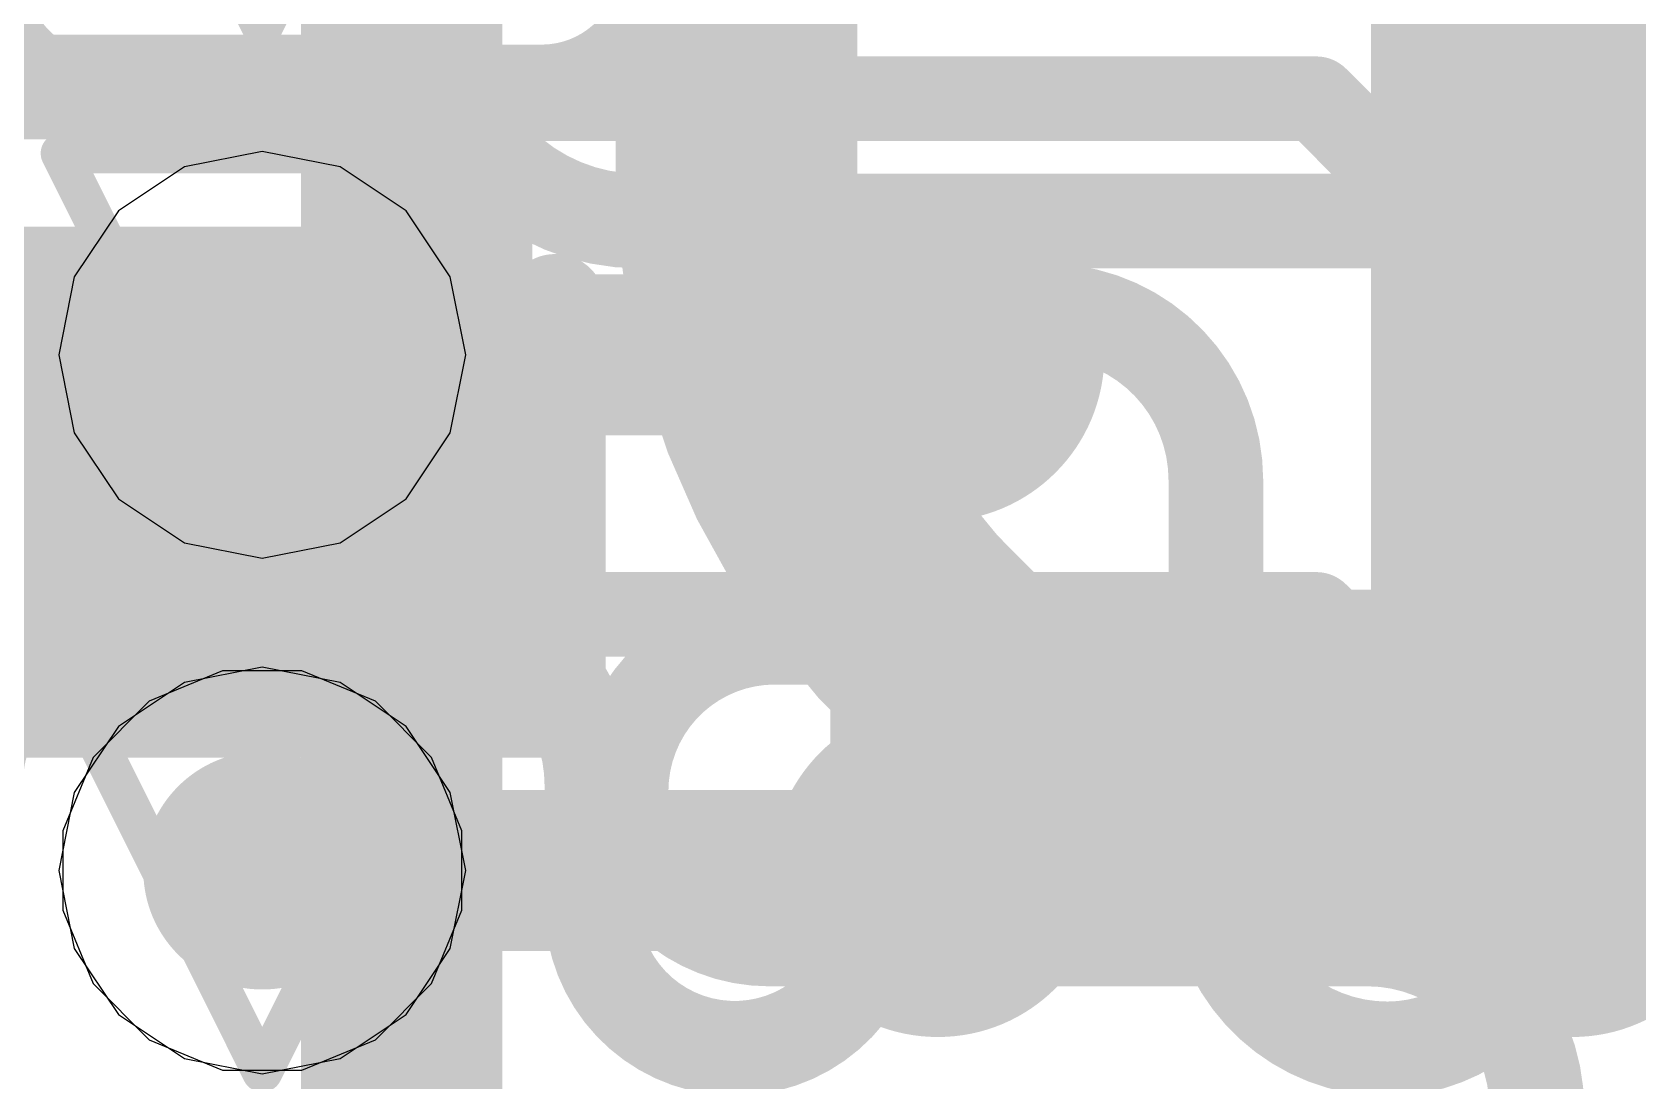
# Model space of a CAD drawing. Header units: inches. Extents: x -6 to 283, y -12 to 154.
# Drawn here: x 68.26 to 70.285, y 10.743 to 12.065 of the extents above; entities that cross this region are included whole.
import ezdxf

# ---------------------------------------------------------------- set-up
doc = ezdxf.new("R2010")
doc.units = ezdxf.units.IN
for name, color, linetype in [('Bottom Layer', 5, 'Continuous'), ('Bottom Overlay', 54, 'Continuous'), ('Bottom Paste', 16, 'Continuous'), ('Bottom Solder', 6, 'Continuous'), ('Drill Drawing', 1, 'Continuous'), ('GND-1', 16, 'Continuous'), ('GND-2', 90, 'Continuous'), ('GND-3', 216, 'Continuous'), ('GND-4', 54, 'Continuous'), ('PWR-1', 156, 'Continuous'), ('PWR-2', 130, 'Continuous'), ('Signal L1', 76, 'Continuous'), ('Signal L2', 6, 'Continuous'), ('Top Layer', 1, 'Continuous'), ('Top Overlay', 2, 'Continuous'), ('Top Paste', 8, 'Continuous'), ('Top Solder', 216, 'Continuous'), ('Via Holes', 16, 'Continuous')]:
    doc.layers.add(name, color=color, linetype=linetype)

# ---------------------------------------------------------------- blocks, each defined once
blk = doc.blocks.new('200_WFBGA__10_15__51')
at = {"layer": 'Top Layer'}
h = blk.add_hatch(color=1, dxfattribs=at)
edge = h.paths.add_edge_path()
edge.add_arc((-4.4, 2.9251), 0.16, 0, 360)
h = blk.add_hatch(color=1, dxfattribs=at)
edge = h.paths.add_edge_path()
edge.add_arc((-3.5999, 2.9251), 0.16, 0, 360)
h = blk.add_hatch(color=1, dxfattribs=at)
edge = h.paths.add_edge_path()
edge.add_arc((-4.4, 2.2751), 0.16, 0, 360)
h = blk.add_hatch(color=1, dxfattribs=at)
edge = h.paths.add_edge_path()
edge.add_arc((-3.5999, 2.2751), 0.16, 0, 360)
at = {"layer": 'Top Paste'}
h = blk.add_hatch(color=8, dxfattribs=at)
edge = h.paths.add_edge_path()
edge.add_arc((-4.4, 2.9251), 0.16, 0, 360)
h = blk.add_hatch(color=8, dxfattribs=at)
edge = h.paths.add_edge_path()
edge.add_arc((-3.5999, 2.9251), 0.16, 0, 360)
h = blk.add_hatch(color=8, dxfattribs=at)
edge = h.paths.add_edge_path()
edge.add_arc((-4.4, 2.2751), 0.16, 0, 360)
h = blk.add_hatch(color=8, dxfattribs=at)
edge = h.paths.add_edge_path()
edge.add_arc((-3.5999, 2.2751), 0.16, 0, 360)
at = {"layer": 'Top Solder'}
h = blk.add_hatch(color=216, dxfattribs=at)
edge = h.paths.add_edge_path()
edge.add_arc((-4.4, 2.9251), 0.21, 0, 360)
h = blk.add_hatch(color=216, dxfattribs=at)
edge = h.paths.add_edge_path()
edge.add_arc((-3.5999, 2.9251), 0.21, 0, 360)
h = blk.add_hatch(color=216, dxfattribs=at)
edge = h.paths.add_edge_path()
edge.add_arc((-4.4, 2.2751), 0.21, 0, 360)
h = blk.add_hatch(color=216, dxfattribs=at)
edge = h.paths.add_edge_path()
edge.add_arc((-3.5999, 2.2751), 0.21, 0, 360)
at = {"layer": 'Top Overlay'}
blk.add_lwpolyline([(-5.0762, -7.5762, 0.254, 0.254, 0), (-5.0762, 7.5762, 0.254, 0.254, 0)], format="xyseb", dxfattribs=at)
blk = doc.blocks.new('C___0402_B_257')
at = {"layer": 'Bottom Layer'}
for points in [[(-0.2413, 0.3175), (-0.2413, -0.3175), (-0.6985, -0.3175), (-0.6985, 0.3175)], [(0.6985, 0.3175), (0.6985, -0.3175), (0.2413, -0.3175), (0.2413, 0.3175)]]:
    blk.add_hatch(color=5, dxfattribs=at).paths.add_polyline_path(points)
at = {"layer": 'Bottom Paste'}
for points in [[(-0.2413, 0.3175), (-0.2413, -0.3175), (-0.6985, -0.3175), (-0.6985, 0.3175)], [(0.6985, 0.3175), (0.6985, -0.3175), (0.2413, -0.3175), (0.2413, 0.3175)]]:
    blk.add_hatch(color=16, dxfattribs=at).paths.add_polyline_path(points)
at = {"layer": 'Bottom Solder'}
for points in [[(-0.1813, 0.3775), (-0.1813, -0.3775), (-0.7585, -0.3775), (-0.7585, 0.3775)], [(0.7585, 0.3775), (0.7585, -0.3775), (0.1813, -0.3775), (0.1813, 0.3775)]]:
    blk.add_hatch(color=6, dxfattribs=at).paths.add_polyline_path(points)
at = {"layer": 'Bottom Overlay'}
for points in [[(-0.7874, -0.4064, 0.127, 0.127, 0), (-0.7874, 0.4064, 0.127, 0.127, 0)], [(-0.7874, 0.4064, 0.127, 0.127, 0), (-0.2794, 0.4064, 0.127, 0.127, 0)], [(0.2794, 0.4064, 0.127, 0.127, 0), (0.7874, 0.4064, 0.127, 0.127, 0)], [(0.7874, -0.4064, 0.127, 0.127, 0), (0.7874, 0.4064, 0.127, 0.127, 0)], [(-0.7874, -0.4064, 0.127, 0.127, 0), (-0.2794, -0.4064, 0.127, 0.127, 0)], [(0.2794, -0.4064, 0.127, 0.127, 0), (0.7874, -0.4064, 0.127, 0.127, 0)]]:
    blk.add_lwpolyline(points, format="xyseb", dxfattribs=at)
for points in [[(-0.8191, 0.4064, 0.0635, 0.0635, 1), (-0.7556, 0.4064, 0.0635, 0.0635, 1)], [(-0.8191, 0.4064, 0.0635, 0.0635, 1), (-0.7556, 0.4064, 0.0635, 0.0635, 1)], [(-0.3112, 0.4064, 0.0635, 0.0635, 1), (-0.2477, 0.4064, 0.0635, 0.0635, 1)], [(0.2477, 0.4064, 0.0635, 0.0635, 1), (0.3111, 0.4064, 0.0635, 0.0635, 1)], [(0.7556, 0.4064, 0.0635, 0.0635, 1), (0.8191, 0.4064, 0.0635, 0.0635, 1)], [(0.7556, 0.4064, 0.0635, 0.0635, 1), (0.8191, 0.4064, 0.0635, 0.0635, 1)], [(-0.8191, -0.4064, 0.0635, 0.0635, 1), (-0.7556, -0.4064, 0.0635, 0.0635, 1)], [(-0.8191, -0.4064, 0.0635, 0.0635, 1), (-0.7556, -0.4064, 0.0635, 0.0635, 1)], [(-0.3112, -0.4064, 0.0635, 0.0635, 1), (-0.2477, -0.4064, 0.0635, 0.0635, 1)], [(0.2477, -0.4064, 0.0635, 0.0635, 1), (0.3111, -0.4064, 0.0635, 0.0635, 1)], [(0.7556, -0.4064, 0.0635, 0.0635, 1), (0.8191, -0.4064, 0.0635, 0.0635, 1)], [(0.7556, -0.4064, 0.0635, 0.0635, 1), (0.8191, -0.4064, 0.0635, 0.0635, 1)]]:
    blk.add_lwpolyline(points, format="xyseb", close=True, dxfattribs=at)
blk = doc.blocks.new('C___0402_B_261')
at = {"layer": 'Bottom Layer'}
for points in [[(-0.2413, 0.3175), (-0.2413, -0.3175), (-0.6985, -0.3175), (-0.6985, 0.3175)], [(0.6985, 0.3175), (0.6985, -0.3175), (0.2413, -0.3175), (0.2413, 0.3175)]]:
    blk.add_hatch(color=5, dxfattribs=at).paths.add_polyline_path(points)
at = {"layer": 'Bottom Paste'}
for points in [[(-0.2413, 0.3175), (-0.2413, -0.3175), (-0.6985, -0.3175), (-0.6985, 0.3175)], [(0.6985, 0.3175), (0.6985, -0.3175), (0.2413, -0.3175), (0.2413, 0.3175)]]:
    blk.add_hatch(color=16, dxfattribs=at).paths.add_polyline_path(points)
at = {"layer": 'Bottom Solder'}
for points in [[(-0.1813, 0.3775), (-0.1813, -0.3775), (-0.7585, -0.3775), (-0.7585, 0.3775)], [(0.7585, 0.3775), (0.7585, -0.3775), (0.1813, -0.3775), (0.1813, 0.3775)]]:
    blk.add_hatch(color=6, dxfattribs=at).paths.add_polyline_path(points)
at = {"layer": 'Bottom Overlay'}
for points in [[(-0.7874, 0.4064, 0.127, 0.127, 0), (-0.7874, -0.4064, 0.127, 0.127, 0)], [(-0.2794, 0.4064, 0.127, 0.127, 0), (-0.7874, 0.4064, 0.127, 0.127, 0)], [(0.7874, 0.4064, 0.127, 0.127, 0), (0.2794, 0.4064, 0.127, 0.127, 0)], [(0.7874, 0.4064, 0.127, 0.127, 0), (0.7874, -0.4064, 0.127, 0.127, 0)], [(-0.7874, -0.4064, 0.127, 0.127, 0), (-0.2794, -0.4064, 0.127, 0.127, 0)], [(0.2794, -0.4064, 0.127, 0.127, 0), (0.7874, -0.4064, 0.127, 0.127, 0)]]:
    blk.add_lwpolyline(points, format="xyseb", dxfattribs=at)
for points in [[(-0.8191, 0.4064, 0.0635, 0.0635, 1), (-0.7556, 0.4064, 0.0635, 0.0635, 1)], [(-0.8191, 0.4064, 0.0635, 0.0635, 1), (-0.7556, 0.4064, 0.0635, 0.0635, 1)], [(-0.3112, 0.4064, 0.0635, 0.0635, 1), (-0.2477, 0.4064, 0.0635, 0.0635, 1)], [(0.2477, 0.4064, 0.0635, 0.0635, 1), (0.3111, 0.4064, 0.0635, 0.0635, 1)], [(0.7557, 0.4064, 0.0635, 0.0635, 1), (0.8192, 0.4064, 0.0635, 0.0635, 1)], [(0.7557, 0.4064, 0.0635, 0.0635, 1), (0.8192, 0.4064, 0.0635, 0.0635, 1)], [(-0.8191, -0.4064, 0.0635, 0.0635, 1), (-0.7556, -0.4064, 0.0635, 0.0635, 1)], [(-0.8191, -0.4064, 0.0635, 0.0635, 1), (-0.7556, -0.4064, 0.0635, 0.0635, 1)], [(-0.3111, -0.4064, 0.0635, 0.0635, 1), (-0.2477, -0.4064, 0.0635, 0.0635, 1)], [(0.2477, -0.4064, 0.0635, 0.0635, 1), (0.3111, -0.4064, 0.0635, 0.0635, 1)], [(0.7556, -0.4064, 0.0635, 0.0635, 1), (0.8191, -0.4064, 0.0635, 0.0635, 1)], [(0.7556, -0.4064, 0.0635, 0.0635, 1), (0.8191, -0.4064, 0.0635, 0.0635, 1)]]:
    blk.add_lwpolyline(points, format="xyseb", close=True, dxfattribs=at)

msp = doc.modelspace()

# ---------------------------------------------------------------- hatches: boundary and pattern name
at = {"layer": 'Bottom Layer'}
h = msp.add_hatch(color=5, dxfattribs=at)
edge = h.paths.add_edge_path()
edge.add_arc((68.5498, 11.6582), 0.15, 0, 360)
h = msp.add_hatch(color=5, dxfattribs=at)
edge = h.paths.add_edge_path()
edge.add_arc((68.5498, 11.0082), 0.15, 0, 360)
at = {"layer": 'GND-1'}
h = msp.add_hatch(color=16, dxfattribs=at)
edge = h.paths.add_edge_path()
edge.add_arc((68.5498, 11.6582), 0.15, 0, 360)
h = msp.add_hatch(color=16, dxfattribs=at)
edge = h.paths.add_edge_path()
edge.add_arc((68.5498, 11.0082), 0.15, 0, 360)
at = {"layer": 'GND-2'}
h = msp.add_hatch(color=90, dxfattribs=at)
edge = h.paths.add_edge_path()
edge.add_arc((68.5498, 11.6582), 0.15, 0, 360)
h = msp.add_hatch(color=90, dxfattribs=at)
edge = h.paths.add_edge_path()
edge.add_arc((68.5498, 11.0082), 0.15, 0, 360)
at = {"layer": 'GND-3'}
h = msp.add_hatch(color=216, dxfattribs=at)
edge = h.paths.add_edge_path()
edge.add_arc((68.5498, 11.6582), 0.15, 0, 360)
h = msp.add_hatch(color=216, dxfattribs=at)
edge = h.paths.add_edge_path()
edge.add_arc((68.5498, 11.0082), 0.15, 0, 360)
at = {"layer": 'GND-4'}
h = msp.add_hatch(color=54, dxfattribs=at)
edge = h.paths.add_edge_path()
edge.add_arc((68.5498, 11.6582), 0.15, 0, 360)
h = msp.add_hatch(color=54, dxfattribs=at)
edge = h.paths.add_edge_path()
edge.add_arc((68.5498, 11.0082), 0.15, 0, 360)
at = {"layer": 'PWR-1'}
h = msp.add_hatch(color=156, dxfattribs=at)
edge = h.paths.add_edge_path()
edge.add_arc((68.5498, 11.6582), 0.15, 0, 360)
h = msp.add_hatch(color=156, dxfattribs=at)
edge = h.paths.add_edge_path()
edge.add_arc((68.5498, 11.0082), 0.15, 0, 360)
at = {"layer": 'PWR-2'}
h = msp.add_hatch(color=130, dxfattribs=at)
edge = h.paths.add_edge_path()
edge.add_arc((68.5498, 11.6582), 0.15, 0, 360)
h = msp.add_hatch(color=130, dxfattribs=at)
edge = h.paths.add_edge_path()
edge.add_arc((68.5498, 11.0082), 0.15, 0, 360)
at = {"layer": 'Signal L1'}
h = msp.add_hatch(color=76, dxfattribs=at)
edge = h.paths.add_edge_path()
edge.add_arc((68.5498, 11.6582), 0.15, 0, 360)
h = msp.add_hatch(color=76, dxfattribs=at)
edge = h.paths.add_edge_path()
edge.add_arc((68.5498, 11.0082), 0.15, 0, 360)
at = {"layer": 'Signal L2'}
h = msp.add_hatch(color=6, dxfattribs=at)
edge = h.paths.add_edge_path()
edge.add_arc((68.5498, 11.6582), 0.15, 0, 360)
h = msp.add_hatch(color=6, dxfattribs=at)
edge = h.paths.add_edge_path()
edge.add_arc((68.5498, 11.0082), 0.15, 0, 360)
at = {"layer": 'Top Layer'}
h = msp.add_hatch(color=1, dxfattribs=at)
edge = h.paths.add_edge_path()
edge.add_arc((68.5498, 11.6582), 0.15, 0, 360)
h = msp.add_hatch(color=1, dxfattribs=at)
edge = h.paths.add_edge_path()
edge.add_arc((68.5498, 11.0082), 0.15, 0, 360)
at = {"layer": 'Via Holes'}
h = msp.add_hatch(color=7, dxfattribs=at)
edge = h.paths.add_edge_path()
edge.add_arc((68.5498, 11.6582), 0.075, 0, 360)
h = msp.add_hatch(color=7, dxfattribs=at)
edge = h.paths.add_edge_path()
edge.add_arc((68.5498, 11.0082), 0.075, 0, 360)

# ---------------------------------------------------------------- linework, layer by layer
at = {"layer": 'Bottom Layer'}
for points in [[(69.1479, 11.89, 0.3048, 0.3048, 0), (69.1479, 12.434, 0.3048, 0.3048, 0)], [(69.6774, 11.1109, 0.3048, 0.3048, -0.307661), (69.1478, 11.89, 0.3048, 0.3048, 0)], [(69.6774, 11.1109, 0.3048, 0.3048, 0), (70.8094, 11.1109, 0.3048, 0.3048, 0)], [(68.2897, 10.6687, 0.1067, 0.1067, -0.198912), (68.0202, 10.7803, 0.1067, 0.1067, 0)]]:
    msp.add_lwpolyline(points, format="xyseb", dxfattribs=at)
for points in [[(69.0716, 11.89, 0.1524, 0.1524, 1), (69.224, 11.89, 0.1524, 0.1524, 1)], [(69.0717, 11.89, 0.1524, 0.1524, 1), (69.2241, 11.89, 0.1524, 0.1524, 1)], [(69.6012, 11.1109, 0.1524, 0.1524, 1), (69.7536, 11.1109, 0.1524, 0.1524, 1)], [(69.6012, 11.1109, 0.1524, 0.1524, 1), (69.7536, 11.1109, 0.1524, 0.1524, 1)]]:
    msp.add_lwpolyline(points, format="xyseb", close=True, dxfattribs=at)
at = {"layer": 'Drill Drawing'}
for points in [[(68.2958, 12.5787, 0.0508, 0.0508, 0), (68.5498, 12.0707, 0.0508, 0.0508, 0)], [(68.5498, 12.0707, 0.0508, 0.0508, 0), (68.8038, 12.5787, 0.0508, 0.0508, 0)], [(68.2958, 11.9122, 0.0508, 0.0508, 0), (68.8038, 11.9122, 0.0508, 0.0508, 0)], [(68.2958, 11.9122, 0.0508, 0.0508, 0), (68.5498, 11.4042, 0.0508, 0.0508, 0)], [(68.5498, 11.4042, 0.0508, 0.0508, 0), (68.8038, 11.9122, 0.0508, 0.0508, 0)], [(68.2958, 11.2622, 0.0508, 0.0508, 0), (68.8038, 11.2622, 0.0508, 0.0508, 0)], [(68.2958, 11.2622, 0.0508, 0.0508, 0), (68.5498, 10.7542, 0.0508, 0.0508, 0)], [(68.5498, 10.7542, 0.0508, 0.0508, 0), (68.8038, 11.2622, 0.0508, 0.0508, 0)]]:
    msp.add_lwpolyline(points, format="xyseb", dxfattribs=at)
for points in [[(68.5371, 12.0707, 0.0254, 0.0254, 1), (68.5625, 12.0707, 0.0254, 0.0254, 1)], [(68.5371, 12.0707, 0.0254, 0.0254, 1), (68.5625, 12.0707, 0.0254, 0.0254, 1)], [(68.2831, 11.9122, 0.0254, 0.0254, 1), (68.3085, 11.9122, 0.0254, 0.0254, 1)], [(68.2831, 11.9122, 0.0254, 0.0254, 1), (68.3085, 11.9122, 0.0254, 0.0254, 1)], [(68.7911, 11.9122, 0.0254, 0.0254, 1), (68.8165, 11.9122, 0.0254, 0.0254, 1)], [(68.7911, 11.9122, 0.0254, 0.0254, 1), (68.8165, 11.9122, 0.0254, 0.0254, 1)], [(68.5371, 11.4042, 0.0254, 0.0254, 1), (68.5625, 11.4042, 0.0254, 0.0254, 1)], [(68.5371, 11.4042, 0.0254, 0.0254, 1), (68.5625, 11.4042, 0.0254, 0.0254, 1)], [(68.2831, 11.2622, 0.0254, 0.0254, 1), (68.3085, 11.2622, 0.0254, 0.0254, 1)], [(68.2831, 11.2622, 0.0254, 0.0254, 1), (68.3085, 11.2622, 0.0254, 0.0254, 1)], [(68.7911, 11.2622, 0.0254, 0.0254, 1), (68.8165, 11.2622, 0.0254, 0.0254, 1)], [(68.7911, 11.2622, 0.0254, 0.0254, 1), (68.8165, 11.2622, 0.0254, 0.0254, 1)], [(68.5371, 10.7542, 0.0254, 0.0254, 1), (68.5625, 10.7542, 0.0254, 0.0254, 1)], [(68.5371, 10.7542, 0.0254, 0.0254, 1), (68.5625, 10.7542, 0.0254, 0.0254, 1)]]:
    msp.add_lwpolyline(points, format="xyseb", close=True, dxfattribs=at)
at = {"layer": 'GND-1'}
for p, q in [((68.4998, 11.2598), (68.4073, 11.2215)), ((68.5999, 11.2598), (68.4998, 11.2598)), ((68.6924, 11.2215), (68.5999, 11.2598)), ((68.4073, 11.2215), (68.3365, 11.1507)), ((68.7631, 11.1507), (68.6924, 11.2215)), ((68.3365, 11.1507), (68.2982, 11.0583)), ((68.8014, 11.0583), (68.7631, 11.1507)), ((68.2982, 11.0583), (68.2982, 10.9582)), ((68.8014, 10.9582), (68.8014, 11.0583)), ((68.2982, 10.9582), (68.3365, 10.8657)), ((68.7631, 10.8657), (68.8014, 10.9582)), ((68.3365, 10.8657), (68.4073, 10.7949)), ((68.6924, 10.7949), (68.7631, 10.8657)), ((68.4073, 10.7949), (68.4998, 10.7566)), ((68.5999, 10.7566), (68.6924, 10.7949)), ((68.4998, 10.7566), (68.5999, 10.7566))]:
    msp.add_line(p, q, dxfattribs=at)
at = {"layer": 'GND-2'}
for p, q in [((68.4998, 11.2598), (68.4073, 11.2215)), ((68.5999, 11.2598), (68.4998, 11.2598)), ((68.6924, 11.2215), (68.5999, 11.2598)), ((68.4073, 11.2215), (68.3365, 11.1507)), ((68.7631, 11.1507), (68.6924, 11.2215)), ((68.3365, 11.1507), (68.2982, 11.0583)), ((68.8014, 11.0583), (68.7631, 11.1507)), ((68.2982, 11.0583), (68.2982, 10.9582)), ((68.8014, 10.9582), (68.8014, 11.0583)), ((68.2982, 10.9582), (68.3365, 10.8657)), ((68.7631, 10.8657), (68.8014, 10.9582)), ((68.3365, 10.8657), (68.4073, 10.7949)), ((68.6924, 10.7949), (68.7631, 10.8657)), ((68.4073, 10.7949), (68.4998, 10.7566)), ((68.5999, 10.7566), (68.6924, 10.7949)), ((68.4998, 10.7566), (68.5999, 10.7566))]:
    msp.add_line(p, q, dxfattribs=at)
at = {"layer": 'GND-3'}
for p, q in [((68.4998, 11.2598), (68.4073, 11.2215)), ((68.5999, 11.2598), (68.4998, 11.2598)), ((68.6924, 11.2215), (68.5999, 11.2598)), ((68.4073, 11.2215), (68.3365, 11.1507)), ((68.7631, 11.1507), (68.6924, 11.2215)), ((68.3365, 11.1507), (68.2982, 11.0583)), ((68.8014, 11.0583), (68.7631, 11.1507)), ((68.2982, 11.0583), (68.2982, 10.9582)), ((68.8014, 10.9582), (68.8014, 11.0583)), ((68.2982, 10.9582), (68.3365, 10.8657)), ((68.7631, 10.8657), (68.8014, 10.9582)), ((68.3365, 10.8657), (68.4073, 10.7949)), ((68.6924, 10.7949), (68.7631, 10.8657)), ((68.4073, 10.7949), (68.4998, 10.7566)), ((68.5999, 10.7566), (68.6924, 10.7949)), ((68.4998, 10.7566), (68.5999, 10.7566))]:
    msp.add_line(p, q, dxfattribs=at)
at = {"layer": 'GND-4'}
for p, q in [((68.4998, 11.2598), (68.4073, 11.2215)), ((68.5999, 11.2598), (68.4998, 11.2598)), ((68.6924, 11.2215), (68.5999, 11.2598)), ((68.4073, 11.2215), (68.3365, 11.1507)), ((68.7631, 11.1507), (68.6924, 11.2215)), ((68.3365, 11.1507), (68.2982, 11.0583)), ((68.8014, 11.0583), (68.7631, 11.1507)), ((68.2982, 11.0583), (68.2982, 10.9582)), ((68.8014, 10.9582), (68.8014, 11.0583)), ((68.2982, 10.9582), (68.3365, 10.8657)), ((68.7631, 10.8657), (68.8014, 10.9582)), ((68.3365, 10.8657), (68.4073, 10.7949)), ((68.6924, 10.7949), (68.7631, 10.8657)), ((68.4073, 10.7949), (68.4998, 10.7566)), ((68.5999, 10.7566), (68.6924, 10.7949)), ((68.4998, 10.7566), (68.5999, 10.7566))]:
    msp.add_line(p, q, dxfattribs=at)
at = {"layer": 'PWR-1'}
for p, q in [((68.5498, 11.9147), (68.4517, 11.8952)), ((68.648, 11.8952), (68.5498, 11.9147)), ((68.4517, 11.8952), (68.3685, 11.8396)), ((68.7312, 11.8396), (68.648, 11.8952)), ((68.3685, 11.8396), (68.3128, 11.7564)), ((68.7868, 11.7564), (68.7312, 11.8396)), ((68.3128, 11.7564), (68.2933, 11.6582)), ((68.8064, 11.6582), (68.7868, 11.7564)), ((68.2933, 11.6582), (68.3128, 11.56)), ((68.7868, 11.56), (68.8064, 11.6582)), ((68.3128, 11.56), (68.3685, 11.4768)), ((68.7312, 11.4768), (68.7868, 11.56)), ((68.3685, 11.4768), (68.4517, 11.4212)), ((68.648, 11.4212), (68.7312, 11.4768)), ((68.4517, 11.4212), (68.5498, 11.4017)), ((68.5498, 11.4017), (68.648, 11.4212))]:
    msp.add_line(p, q, dxfattribs=at)
at = {"layer": 'PWR-2'}
for p, q in [((68.5498, 11.9147), (68.4517, 11.8952)), ((68.648, 11.8952), (68.5498, 11.9147)), ((68.4517, 11.8952), (68.3685, 11.8396)), ((68.7312, 11.8396), (68.648, 11.8952)), ((68.3685, 11.8396), (68.3128, 11.7564)), ((68.7868, 11.7564), (68.7312, 11.8396)), ((68.3128, 11.7564), (68.2933, 11.6582)), ((68.8064, 11.6582), (68.7868, 11.7564)), ((68.2933, 11.6582), (68.3128, 11.56)), ((68.7868, 11.56), (68.8064, 11.6582)), ((68.3128, 11.56), (68.3685, 11.4768)), ((68.7312, 11.4768), (68.7868, 11.56)), ((68.3685, 11.4768), (68.4517, 11.4212)), ((68.648, 11.4212), (68.7312, 11.4768)), ((68.4517, 11.4212), (68.5498, 11.4017)), ((68.5498, 11.4017), (68.648, 11.4212)), ((68.5498, 11.2647), (68.4517, 11.2452)), ((68.648, 11.2452), (68.5498, 11.2647)), ((68.4517, 11.2452), (68.3685, 11.1896)), ((68.7312, 11.1896), (68.648, 11.2452)), ((68.3685, 11.1896), (68.3128, 11.1064)), ((68.7868, 11.1064), (68.7312, 11.1896)), ((68.3128, 11.1064), (68.2933, 11.0082)), ((68.8064, 11.0082), (68.7868, 11.1064)), ((68.2933, 11.0082), (68.3128, 10.91)), ((68.7868, 10.91), (68.8064, 11.0082)), ((68.3128, 10.91), (68.3685, 10.8268)), ((68.7312, 10.8268), (68.7868, 10.91)), ((68.3685, 10.8268), (68.4517, 10.7712)), ((68.648, 10.7712), (68.7312, 10.8268)), ((68.4517, 10.7712), (68.5498, 10.7517)), ((68.5498, 10.7517), (68.648, 10.7712))]:
    msp.add_line(p, q, dxfattribs=at)
at = {"layer": 'Signal L1'}
for points in [[(69.8847, 12.1827, 0.1194, 0.1194, -0.414095), (70.1668, 11.9012, 0.1194, 0.1194, 0)], [(68.2392, 11.9895, 0.1194, 0.1194, -0.414214), (68.0597, 12.169, 0.1194, 0.1194, 0)], [(69.0593, 12.1467, 0.1194, 0.1194, -0.414214), (68.9021, 11.9895, 0.1194, 0.1194, 0)], [(68.2392, 11.9895, 0.1194, 0.1194, 0), (68.9021, 11.9895, 0.1194, 0.1194, 0)], [(70.1668, 11.9012, 0.1194, 0.1194, 0), (70.1668, 11.8997, 0.1194, 0.1194, 0)], [(70.1668, 10.9814, 0.1194, 0.1194, 0), (70.1668, 11.8997, 0.1194, 0.1194, 0)], [(69.3257, 11.4988, 0.1194, 0.1194, -1.003106), (69.7524, 11.5001, 0.1194, 0.1194, 0)], [(69.3257, 10.9647, 0.1194, 0.1194, 0), (69.3257, 11.4988, 0.1194, 0.1194, 0)], [(69.7524, 10.9996, 0.1194, 0.1194, 0), (69.7524, 11.5001, 0.1194, 0.1194, 0)], [(68.1878, 11.1118, 0.1194, 0.1194, -0.414214), (68.4093, 11.3333, 0.1194, 0.1194, 0)], [(68.4093, 11.3333, 0.1194, 0.1194, 0), (68.7479, 11.3333, 0.1194, 0.1194, 0)], [(68.7479, 11.3333, 0.1194, 0.1194, -0.414214), (68.9655, 11.1157, 0.1194, 0.1194, 0)], [(68.9655, 10.9651, 0.1194, 0.1194, 0), (68.9655, 11.1157, 0.1194, 0.1194, 0)], [(69.9687, 10.7833, 0.1194, 0.1194, -0.414214), (69.7524, 10.9996, 0.1194, 0.1194, 0)], [(70.1668, 10.9814, 0.1194, 0.1194, -0.414214), (69.9687, 10.7833, 0.1194, 0.1194, 0)], [(69.3257, 10.964, 0.1194, 0.1194, -1.002203), (68.9655, 10.9651, 0.1194, 0.1194, 0)], [(69.3257, 10.964, 0.1194, 0.1194, 0), (69.3257, 10.9647, 0.1194, 0.1194, 0)]]:
    msp.add_lwpolyline(points, format="xyseb", dxfattribs=at)
for points in [[(68.2094, 11.9895, 0.0597, 0.0597, 1), (68.2691, 11.9895, 0.0597, 0.0597, 1)], [(68.2094, 11.9895, 0.0597, 0.0597, 1), (68.2691, 11.9895, 0.0597, 0.0597, 1)], [(68.8723, 11.9895, 0.0597, 0.0597, 1), (68.9319, 11.9895, 0.0597, 0.0597, 1)], [(68.8723, 11.9895, 0.0597, 0.0597, 1), (68.9319, 11.9895, 0.0597, 0.0597, 1)], [(70.1369, 11.9012, 0.0597, 0.0597, 1), (70.1966, 11.9012, 0.0597, 0.0597, 1)], [(70.1369, 11.9012, 0.0597, 0.0597, 1), (70.1966, 11.9012, 0.0597, 0.0597, 1)], [(70.1369, 11.8997, 0.0597, 0.0597, 1), (70.1966, 11.8997, 0.0597, 0.0597, 1)], [(70.1369, 11.8997, 0.0597, 0.0597, 1), (70.1966, 11.8997, 0.0597, 0.0597, 1)], [(69.2958, 11.4988, 0.0597, 0.0597, 1), (69.3555, 11.4988, 0.0597, 0.0597, 1)], [(69.2958, 11.4988, 0.0597, 0.0597, 1), (69.3555, 11.4988, 0.0597, 0.0597, 1)], [(69.7226, 11.5001, 0.0597, 0.0597, 1), (69.7823, 11.5001, 0.0597, 0.0597, 1)], [(69.7226, 11.5001, 0.0597, 0.0597, 1), (69.7823, 11.5001, 0.0597, 0.0597, 1)], [(68.3794, 11.3333, 0.0597, 0.0597, 1), (68.4391, 11.3333, 0.0597, 0.0597, 1)], [(68.3794, 11.3333, 0.0597, 0.0597, 1), (68.4391, 11.3333, 0.0597, 0.0597, 1)], [(68.7181, 11.3333, 0.0597, 0.0597, 1), (68.7778, 11.3333, 0.0597, 0.0597, 1)], [(68.7181, 11.3333, 0.0597, 0.0597, 1), (68.7778, 11.3333, 0.0597, 0.0597, 1)], [(68.9357, 11.1157, 0.0597, 0.0597, 1), (68.9954, 11.1157, 0.0597, 0.0597, 1)], [(68.9357, 11.1157, 0.0597, 0.0597, 1), (68.9954, 11.1157, 0.0597, 0.0597, 1)], [(69.7226, 10.9996, 0.0597, 0.0597, 1), (69.7823, 10.9996, 0.0597, 0.0597, 1)], [(69.7226, 10.9996, 0.0597, 0.0597, 1), (69.7823, 10.9996, 0.0597, 0.0597, 1)], [(70.1369, 10.9814, 0.0597, 0.0597, 1), (70.1966, 10.9814, 0.0597, 0.0597, 1)], [(70.1369, 10.9814, 0.0597, 0.0597, 1), (70.1966, 10.9814, 0.0597, 0.0597, 1)], [(68.9357, 10.9651, 0.0597, 0.0597, 1), (68.9954, 10.9651, 0.0597, 0.0597, 1)], [(68.9357, 10.9651, 0.0597, 0.0597, 1), (68.9954, 10.9651, 0.0597, 0.0597, 1)], [(69.2958, 10.9647, 0.0597, 0.0597, 1), (69.3555, 10.9647, 0.0597, 0.0597, 1)], [(69.2958, 10.9647, 0.0597, 0.0597, 1), (69.3555, 10.9647, 0.0597, 0.0597, 1)], [(69.2958, 10.964, 0.0597, 0.0597, 1), (69.3555, 10.964, 0.0597, 0.0597, 1)], [(69.2958, 10.964, 0.0597, 0.0597, 1), (69.3555, 10.964, 0.0597, 0.0597, 1)], [(69.9389, 10.7833, 0.0597, 0.0597, 1), (69.9985, 10.7833, 0.0597, 0.0597, 1)], [(69.9389, 10.7833, 0.0597, 0.0597, 1), (69.9985, 10.7833, 0.0597, 0.0597, 1)]]:
    msp.add_lwpolyline(points, format="xyseb", close=True, dxfattribs=at)
at = {"layer": 'Signal L2'}
for points in [[(67.5103, 12.002, 0.1194, 0.1194, 0), (68.6218, 12.002, 0.1194, 0.1194, 0)], [(68.6218, 12.002, 0.1194, 0.1194, -0.198912), (68.8332, 11.9145, 0.1194, 0.1194, 0)], [(68.8332, 11.9145, 0.1194, 0.1194, 0), (68.8473, 11.9003, 0.1194, 0.1194, 0)], [(69.0248, 11.8269, 0.1194, 0.1194, -0.198613), (68.8473, 11.9003, 0.1194, 0.1194, 0)], [(69.0248, 11.8269, 0.1194, 0.1194, 0), (69.9697, 11.8269, 0.1194, 0.1194, 0)], [(69.9697, 11.8269, 0.1194, 0.1194, -0.002491), (69.9722, 11.8269, 0.1194, 0.1194, 0)], [(69.9722, 11.8269, 0.1194, 0.1194, -0.197487), (70.1455, 11.7546, 0.1194, 0.1194, 0)], [(70.1455, 11.7546, 0.1194, 0.1194, 0), (70.1732, 11.7269, 0.1194, 0.1194, 0)], [(70.3577, 11.6504, 0.1194, 0.1194, -0.198914), (70.1732, 11.7269, 0.1194, 0.1194, 0)], [(69.0023, 11.1084, 0.1194, 0.1194, -0.414214), (69.1963, 11.3023, 0.1194, 0.1194, 0)], [(69.1963, 11.3023, 0.1194, 0.1194, 0), (70.7567, 11.3023, 0.1194, 0.1194, 0)], [(69.1888, 10.9219, 0.1194, 0.1194, -0.414214), (69.0023, 11.1084, 0.1194, 0.1194, 0)], [(69.1888, 10.9219, 0.1194, 0.1194, 0), (69.9438, 10.9219, 0.1194, 0.1194, 0)], [(69.9438, 10.9219, 0.1194, 0.1194, -1), (69.9438, 10.4952, 0.1194, 0.1194, 0)]]:
    msp.add_lwpolyline(points, format="xyseb", dxfattribs=at)
for points in [[(68.592, 12.002, 0.0597, 0.0597, 1), (68.6517, 12.002, 0.0597, 0.0597, 1)], [(68.592, 12.002, 0.0597, 0.0597, 1), (68.6517, 12.002, 0.0597, 0.0597, 1)], [(68.8033, 11.9145, 0.0597, 0.0597, 1), (68.863, 11.9145, 0.0597, 0.0597, 1)], [(68.8033, 11.9145, 0.0597, 0.0597, 1), (68.863, 11.9145, 0.0597, 0.0597, 1)], [(68.8175, 11.9003, 0.0597, 0.0597, 1), (68.8772, 11.9003, 0.0597, 0.0597, 1)], [(68.8175, 11.9003, 0.0597, 0.0597, 1), (68.8772, 11.9003, 0.0597, 0.0597, 1)], [(68.995, 11.8269, 0.0597, 0.0597, 1), (69.0546, 11.8269, 0.0597, 0.0597, 1)], [(68.995, 11.8269, 0.0597, 0.0597, 1), (69.0546, 11.8269, 0.0597, 0.0597, 1)], [(69.9399, 11.8269, 0.0597, 0.0597, 1), (69.9996, 11.8269, 0.0597, 0.0597, 1)], [(69.9399, 11.8269, 0.0597, 0.0597, 1), (69.9996, 11.8269, 0.0597, 0.0597, 1)], [(69.9423, 11.8269, 0.0597, 0.0597, 1), (70.002, 11.8269, 0.0597, 0.0597, 1)], [(69.9423, 11.8269, 0.0597, 0.0597, 1), (70.002, 11.8269, 0.0597, 0.0597, 1)], [(70.1157, 11.7546, 0.0597, 0.0597, 1), (70.1754, 11.7546, 0.0597, 0.0597, 1)], [(70.1157, 11.7546, 0.0597, 0.0597, 1), (70.1754, 11.7546, 0.0597, 0.0597, 1)], [(70.1434, 11.7269, 0.0597, 0.0597, 1), (70.2031, 11.7269, 0.0597, 0.0597, 1)], [(70.1434, 11.7269, 0.0597, 0.0597, 1), (70.2031, 11.7269, 0.0597, 0.0597, 1)], [(69.1664, 11.3023, 0.0597, 0.0597, 1), (69.2261, 11.3023, 0.0597, 0.0597, 1)], [(69.1664, 11.3023, 0.0597, 0.0597, 1), (69.2261, 11.3023, 0.0597, 0.0597, 1)], [(68.9725, 11.1084, 0.0597, 0.0597, 1), (69.0322, 11.1084, 0.0597, 0.0597, 1)], [(68.9725, 11.1084, 0.0597, 0.0597, 1), (69.0322, 11.1084, 0.0597, 0.0597, 1)], [(69.1589, 10.9219, 0.0597, 0.0597, 1), (69.2186, 10.9219, 0.0597, 0.0597, 1)], [(69.1589, 10.9219, 0.0597, 0.0597, 1), (69.2186, 10.9219, 0.0597, 0.0597, 1)], [(69.914, 10.9219, 0.0597, 0.0597, 1), (69.9737, 10.9219, 0.0597, 0.0597, 1)], [(69.914, 10.9219, 0.0597, 0.0597, 1), (69.9737, 10.9219, 0.0597, 0.0597, 1)]]:
    msp.add_lwpolyline(points, format="xyseb", close=True, dxfattribs=at)
at = {"layer": 'Top Layer'}
for points in [[(68.3598, 11.981, 0.1067, 0.1067, -0.414214), (68.1953, 12.1455, 0.1067, 0.1067, 0)], [(68.3598, 11.981, 0.1067, 0.1067, 0), (69.879, 11.981, 0.1067, 0.1067, 0)], [(69.879, 11.981, 0.1067, 0.1067, 0), (70.2018, 11.6582, 0.1067, 0.1067, 0)], [(68.5498, 11.6582, 0.2032, 0.2032, 0), (69.4018, 11.6582, 0.2032, 0.2032, 0)], [(68.2337, 11.331, 0.1067, 0.1067, -0.414214), (67.8778, 11.6869, 0.1067, 0.1067, 0)], [(68.2337, 11.331, 0.1067, 0.1067, 0), (69.879, 11.331, 0.1067, 0.1067, 0)], [(69.879, 11.331, 0.1067, 0.1067, 0), (70.2018, 11.0082, 0.1067, 0.1067, 0)], [(68.5498, 11.0082, 0.2032, 0.2032, 0), (69.4018, 11.0082, 0.2032, 0.2032, 0)]]:
    msp.add_lwpolyline(points, format="xyseb", dxfattribs=at)
for points in [[(68.3331, 11.981, 0.0533, 0.0533, 1), (68.3865, 11.981, 0.0533, 0.0533, 1)], [(68.3331, 11.981, 0.0533, 0.0533, 1), (68.3865, 11.981, 0.0533, 0.0533, 1)], [(69.8523, 11.981, 0.0533, 0.0533, 1), (69.9057, 11.981, 0.0533, 0.0533, 1)], [(69.8523, 11.981, 0.0533, 0.0533, 1), (69.9057, 11.981, 0.0533, 0.0533, 1)], [(68.499, 11.6582, 0.1016, 0.1016, 1), (68.6006, 11.6582, 0.1016, 0.1016, 1)], [(69.351, 11.6582, 0.1016, 0.1016, 1), (69.4526, 11.6582, 0.1016, 0.1016, 1)], [(70.1752, 11.6582, 0.0533, 0.0533, 1), (70.2285, 11.6582, 0.0533, 0.0533, 1)], [(68.2071, 11.331, 0.0533, 0.0533, 1), (68.2604, 11.331, 0.0533, 0.0533, 1)], [(68.2071, 11.331, 0.0533, 0.0533, 1), (68.2604, 11.331, 0.0533, 0.0533, 1)], [(69.8523, 11.331, 0.0533, 0.0533, 1), (69.9057, 11.331, 0.0533, 0.0533, 1)], [(69.8523, 11.331, 0.0533, 0.0533, 1), (69.9057, 11.331, 0.0533, 0.0533, 1)], [(68.499, 11.0082, 0.1016, 0.1016, 1), (68.6006, 11.0082, 0.1016, 0.1016, 1)], [(69.351, 11.0082, 0.1016, 0.1016, 1), (69.4526, 11.0082, 0.1016, 0.1016, 1)], [(70.1752, 11.0082, 0.0533, 0.0533, 1), (70.2285, 11.0082, 0.0533, 0.0533, 1)]]:
    msp.add_lwpolyline(points, format="xyseb", close=True, dxfattribs=at)

# ---------------------------------------------------------------- block references
for name, p in [('200_WFBGA__10_15__51', (73.8018, 8.7332)), ('C___0402_B_257', (70.7988, 11.7355))]:
    msp.add_blockref(name, p)
at = {"rotation": 90}
msp.add_blockref('C___0402_B_261', (68.5128, 12.0012), dxfattribs=at)

doc.saveas('drawing.dxf')
